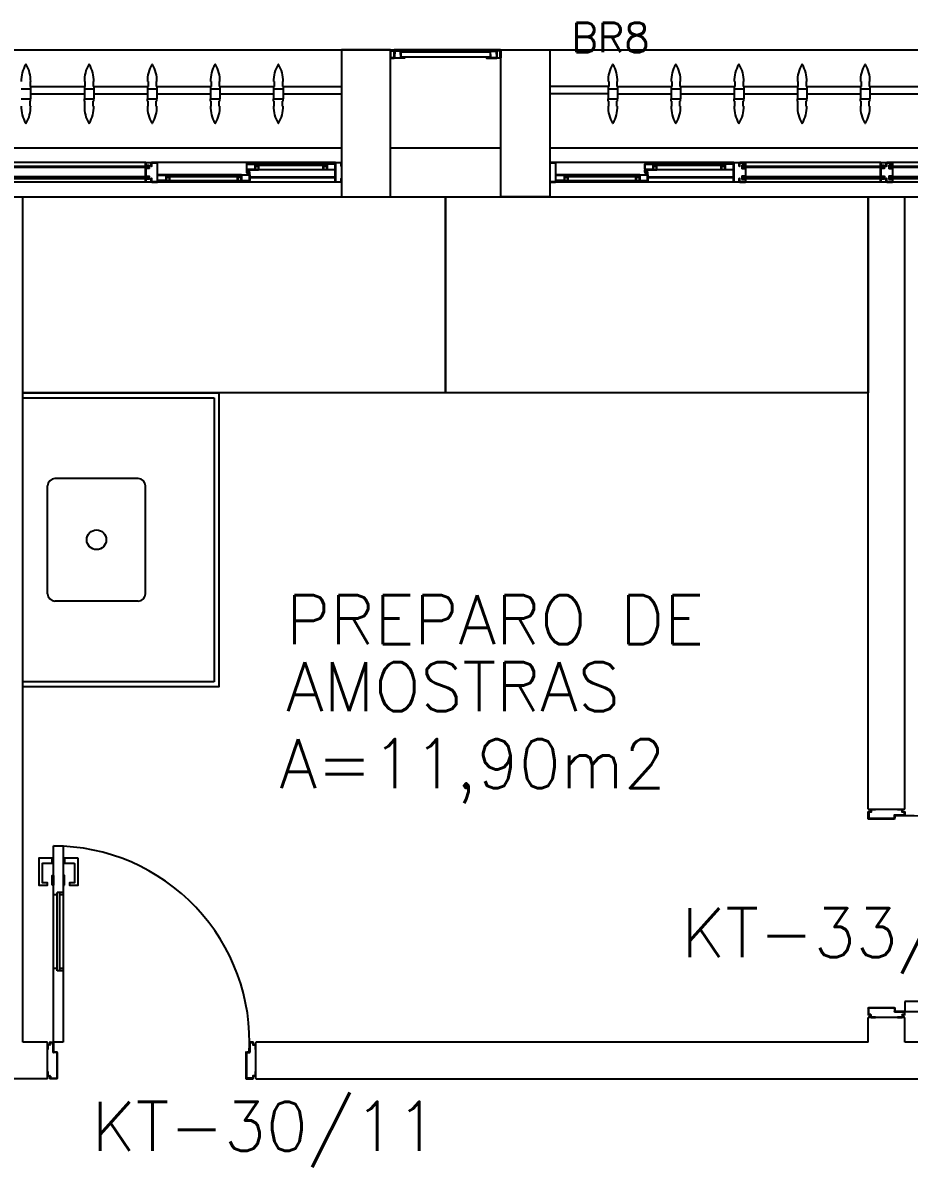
# Model space of a CAD drawing. Header units: millimetres. Extents: x 2128 to 2646, y 1972 to 2207.
# Drawn here: x 2406.511 to 2410.128, y 2139.005 to 2143.675 of the extents above; entities that cross this region are included whole.
import ezdxf

# ---------------------------------------------------------------- set-up
doc = ezdxf.new("R2010")
doc.units = ezdxf.units.MM
for name, color, linetype in [('AR-ALV', 2, 'Continuous'), ('AR-BANCADAS', 1, 'Continuous'), ('AR-BRISES', 1, 'Continuous'), ('AR-ESQ', 1, 'Continuous'), ('AR-ESTC', 3, 'Continuous'), ('AR-PEITORIL', 1, 'Continuous'), ('AR-PORTA', 1, 'Continuous'), ('BC- VISTA', 1, 'Continuous'), ('BC-CUBA', 1, 'Continuous'), ('BR-PAINEL', 1, 'Continuous'), ('BR-SUPORTE', 1, 'Continuous'), ('BR-TEXTO', 2, 'Continuous'), ('COZ1', 1, 'Continuous'), ('DT-ESQ-BAGUETE-C', 1, 'Continuous'), ('DT-ESQ-BAGUETE-V', 1, 'Continuous'), ('DT-ESQ-CHAPA DOBRADA-V', 1, 'Continuous'), ('DT-ESQ-MARCO-V', 1, 'Continuous'), ('DT-ESQ-PERFIL CADEIRA-C', 2, 'Continuous'), ('DT-ESQ-PERFIL CADEIRA-V', 2, 'Continuous'), ('DT-ESQ-PERFIL U SIMPLES-C', 2, 'Continuous'), ('DT-ESQ-PERFIL U-C', 2, 'Continuous'), ('DT-ESQ-PERFIL U-V', 1, 'Continuous'), ('DT-ESQ-VENEZIANA-C', 1, 'Continuous'), ('DT-ESQ-VENEZIANA-V', 1, 'Continuous'), ('DT-ESQ-VIDRO-C', 2, 'Continuous'), ('DT-ESQ-VIDRO-V', 71, 'Continuous'), ('DT-TXTMOD', 1, 'Continuous'), ('ENDEREÇO', 2, 'Continuous'), ('ibio', 2, 'Continuous'), ('maçaneta', 1, 'Continuous'), ('mov', 1, 'Continuous'), ('PM-PERFIL U-C', 2, 'Continuous'), ('PM-VIDRO', 2, 'Continuous'), ('pm1', 2, 'Continuous'), ('pm2', 2, 'Continuous'), ('TEXTO', 2, 'Continuous'), ('Área', 2, 'Continuous')]:
    doc.layers.add(name, color=color, linetype=linetype)
doc.styles.add('S10', font='simplex.shx', dxfattribs={"height": 0.1})
doc.styles.add('S12', font='simplex.shx', dxfattribs={"width": 1.1, "height": 0.12})
doc.styles.add('UNB-100', font='simplex.shx', dxfattribs={"height": 0.2})
doc.styles.add('UNB1-100', font='simplex.shx', dxfattribs={"height": 0.2})

# ---------------------------------------------------------------- blocks, each defined once
blk = doc.blocks.new('EF26-P')
at = {"layer": 'DT-ESQ-BAGUETE-C', "ltscale": 0.1}
for points in [[(0.4225, -0.08), (0.409, -0.08), (0.409, -0.0785), (0.422, -0.0785, 0.414214), (0.4225, -0.078), (0.4225, -0.067, 0.414214), (0.422, -0.0665), (0.409, -0.0665), (0.409, -0.065), (0.4225, -0.065, -0.414214), (0.424, -0.0665), (0.424, -0.0785, -0.414214)], [(0.7015, -0.08), (0.715, -0.08), (0.715, -0.0785), (0.702, -0.0785, -0.414214), (0.7015, -0.078), (0.7015, -0.067, -0.414214), (0.702, -0.0665), (0.715, -0.0665), (0.715, -0.065), (0.7015, -0.065, 0.414214), (0.7, -0.0665), (0.7, -0.0785, 0.414214)], [(0.0735, -0.125), (0.06, -0.125), (0.06, -0.1235), (0.073, -0.1235, 0.414214), (0.0735, -0.123), (0.0735, -0.112, 0.414214), (0.073, -0.1115), (0.06, -0.1115), (0.06, -0.11), (0.0735, -0.11, -0.414214), (0.075, -0.1115), (0.075, -0.1235, -0.414214)], [(0.339, -0.125), (0.3525, -0.125), (0.3525, -0.1235), (0.3395, -0.1235, -0.414214), (0.339, -0.123), (0.339, -0.112, -0.414214), (0.3395, -0.1115), (0.3525, -0.1115), (0.3525, -0.11), (0.339, -0.11, 0.414214), (0.3375, -0.1115), (0.3375, -0.1235, 0.414214)]]:
    blk.add_lwpolyline(points, format="xyb", close=True, dxfattribs=at)
at = {"layer": 'DT-ESQ-BAGUETE-V', "ltscale": 0.1}
for p, q in [((0.4225, -0.065), (0.7015, -0.065)), ((0.0735, -0.11), (0.339, -0.11))]:
    blk.add_line(p, q, dxfattribs=at)
at = {"layer": 'DT-ESQ-CHAPA DOBRADA-V', "ltscale": 0.1}
for p, q in [((0.025, -0.077), (0.374, -0.077)), ((0.025, -0.08), (0.374, -0.08))]:
    blk.add_line(p, q, dxfattribs=at)
at = {"layer": 'DT-ESQ-MARCO-V', "ltscale": 0.1}
for p, q in [((0.7985, -0.06), (1.3515, -0.06)), ((0.7985, -0.14), (1.3515, -0.14))]:
    blk.add_line(p, q, dxfattribs=at)
at = {"layer": 'DT-ESQ-PERFIL CADEIRA-C', "ltscale": 0.1}
for p, q in [((0.376, -0.0885), (0.4225, -0.0885)), ((0.75, -0.0885), (0.7015, -0.0885)), ((0.025, -0.1335), (0.0735, -0.1335)), ((0.3855, -0.1335), (0.339, -0.1335))]:
    blk.add_line(p, q, dxfattribs=at)
for points in [[(0.4225, -0.087, -1), (0.4225, -0.09), (0.376, -0.09, -0.414214), (0.374, -0.088), (0.374, -0.067, -0.414214), (0.376, -0.065), (0.4075, -0.065, -0.414214), (0.409, -0.0665), (0.409, -0.087)], [(0.409, -0.0885, -0.198913), (0.4079, -0.0881, -0.198913), (0.4075, -0.087), (0.4075, -0.067, 0.414214), (0.407, -0.0665), (0.376, -0.0665, 0.414214), (0.3755, -0.067), (0.3755, -0.088, 0.414214), (0.376, -0.0885)], [(0.7015, -0.09), (0.75, -0.09), (0.75, -0.0885), (0.715, -0.0885, 0.198912), (0.7161, -0.0881, 0.198913), (0.7165, -0.087), (0.7165, -0.067, -0.414214), (0.717, -0.0665), (0.75, -0.0665), (0.75, -0.065), (0.7165, -0.065, 0.414214), (0.715, -0.0665), (0.715, -0.0785), (0.715, -0.08), (0.715, -0.087), (0.7015, -0.087, 1)], [(0.0735, -0.135), (0.025, -0.135), (0.025, -0.1335), (0.06, -0.1335, -0.198912), (0.0589, -0.1331, -0.198913), (0.0585, -0.132), (0.0585, -0.112, 0.414214), (0.058, -0.1115), (0.025, -0.1115), (0.025, -0.11), (0.0585, -0.11, -0.414214), (0.06, -0.1115), (0.06, -0.1235), (0.06, -0.125), (0.06, -0.132), (0.0735, -0.132, -1)], [(0.339, -0.132, 1), (0.339, -0.135), (0.3855, -0.135, 0.414214), (0.3875, -0.133), (0.3875, -0.112, 0.414214), (0.3855, -0.11), (0.354, -0.11, 0.414214), (0.3525, -0.1115), (0.3525, -0.132)], [(0.3525, -0.1335, 0.198913), (0.3536, -0.1331, 0.198913), (0.354, -0.132), (0.354, -0.112, -0.414214), (0.3545, -0.1115), (0.3855, -0.1115, -0.414214), (0.386, -0.112), (0.386, -0.133, -0.414214), (0.3855, -0.1335)]]:
    blk.add_lwpolyline(points, format="xyb", close=True, dxfattribs=at)
at = {"layer": 'DT-ESQ-PERFIL CADEIRA-V', "ltscale": 0.1}
for p, q in [((0.4075, -0.09), (0.7015, -0.09)), ((0.0735, -0.135), (0.339, -0.135))]:
    blk.add_line(p, q, dxfattribs=at)
at = {"layer": 'DT-ESQ-PERFIL U SIMPLES-C', "ltscale": 0.1}
for points in [[(0.376, -0.102), (0.384, -0.102), (0.384, -0.1005), (0.376, -0.1005, -0.414214), (0.3755, -0.1), (0.3755, -0.092, -0.414214), (0.376, -0.0915), (0.384, -0.0915), (0.384, -0.09), (0.376, -0.09, 0.414214), (0.374, -0.092), (0.374, -0.1, 0.414214)], [(0.3855, -0.098), (0.3775, -0.098), (0.3775, -0.0995), (0.3855, -0.0995, -0.414214), (0.386, -0.1), (0.386, -0.108, -0.414214), (0.3855, -0.1085), (0.3775, -0.1085), (0.3775, -0.11), (0.3855, -0.11, 0.414214), (0.3875, -0.108), (0.3875, -0.1, 0.414214)]]:
    blk.add_lwpolyline(points, format="xyb", close=True, dxfattribs=at)
at = {"layer": 'DT-ESQ-PERFIL U-C', "ltscale": 0.1}
for points in [[(0, -0.0615, -0.414214), (0.0015, -0.06), (0.0235, -0.06, -0.414214), (0.025, -0.0615), (0.025, -0.1385, -0.414214), (0.0235, -0.14), (0.0015, -0.14, -0.414214), (0, -0.1385), (0, -0.125), (0.0015, -0.125), (0.0015, -0.138, 0.414214), (0.002, -0.1385), (0.023, -0.1385, 0.414214), (0.0235, -0.138), (0.0235, -0.062, 0.414214), (0.023, -0.0615), (0.002, -0.0615, 0.414214), (0.0015, -0.062), (0.0015, -0.075), (0, -0.075)], [(0.775, -0.0615, 0.414214), (0.7735, -0.06), (0.7515, -0.06, 0.414214), (0.75, -0.0615), (0.75, -0.1385, 0.414214), (0.7515, -0.14), (0.7735, -0.14, 0.414214), (0.775, -0.1385), (0.775, -0.125), (0.7735, -0.125), (0.7735, -0.138, -0.414214), (0.773, -0.1385), (0.752, -0.1385, -0.414214), (0.7515, -0.138), (0.7515, -0.062, -0.414214), (0.752, -0.0615), (0.773, -0.0615, -0.414214), (0.7735, -0.062), (0.7735, -0.075), (0.775, -0.075)], [(0.8, -0.1285), (0.8, -0.1385, -0.414214), (0.7985, -0.14), (0.7765, -0.14, -0.414214), (0.775, -0.1385), (0.775, -0.125), (0.7765, -0.125), (0.7765, -0.138, 0.414214), (0.777, -0.1385), (0.798, -0.1385, 0.414214), (0.7985, -0.138), (0.7985, -0.1285), (0.7855, -0.1285, -0.414214), (0.784, -0.127), (0.784, -0.117, -0.414214), (0.7855, -0.1155), (0.7985, -0.1155), (0.7985, -0.0845), (0.7855, -0.0845, -0.414214), (0.784, -0.083), (0.784, -0.073, -0.414214), (0.7855, -0.0715), (0.7985, -0.0715), (0.7985, -0.062, 0.414214), (0.798, -0.0615), (0.777, -0.0615, 0.414214), (0.7765, -0.062), (0.7765, -0.075), (0.775, -0.075), (0.775, -0.0615, -0.414214), (0.7765, -0.06), (0.7985, -0.06, -0.414214), (0.8, -0.0615), (0.8, -0.0715, -0.414214), (0.7985, -0.073), (0.7855, -0.073), (0.7855, -0.083), (0.7985, -0.083), (0.7985, -0.083, -0.414214), (0.8, -0.0845), (0.8, -0.1155, -0.414214), (0.7985, -0.117), (0.7985, -0.117), (0.7855, -0.117), (0.7855, -0.127), (0.7985, -0.127, -0.414214)]]:
    blk.add_lwpolyline(points, format="xyb", close=True, dxfattribs=at)
at = {"layer": 'DT-ESQ-PERFIL U-V', "ltscale": 0.1}
for p, q in [((0.0235, -0.06), (0.7515, -0.06)), ((0.0235, -0.14), (0.7515, -0.14))]:
    blk.add_line(p, q, dxfattribs=at)
at = {"layer": 'DT-ESQ-VIDRO-C', "ltscale": 0.1}
for points in [[(0.7125, -0.085), (0.7125, -0.082), (0.4115, -0.082), (0.4115, -0.085)], [(1.3625, -0.081), (1.3625, -0.075), (0.7875, -0.075), (0.7875, -0.081)], [(0.063, -0.13), (0.063, -0.127), (0.3495, -0.127), (0.3495, -0.13)]]:
    blk.add_lwpolyline(points, close=True, dxfattribs=at)
at = {"layer": 'DT-ESQ-VIDRO-V', "ltscale": 0.1}
blk.add_lwpolyline([(1.3625, -0.119), (1.3625, -0.125), (0.7875, -0.125), (0.7875, -0.119)], close=True, dxfattribs=at)
at = {"layer": 'DT-TXTMOD', "ltscale": 0.1, "style": 'S10', "flags": 3}
for tag, p in [('M01', (0.025, -0.28)), ('M02', (0.3253, -0.28)), ('M03', (0.627, -0.28)), ('M04', (0.9288, -0.28)), ('M05', (1.2306, -0.28)), ('M06', (1.5323, -0.28)), ('M07', (1.8341, -0.28)), ('M08', (2.1359, -0.28)), ('M09', (2.4376, -0.28)), ('M10', (2.7394, -0.28)), ('M11', (3.0412, -0.28)), ('M12', (3.3429, -0.28)), ('M13', (3.6447, -0.28)), ('M14', (3.9464, -0.28)), ('M15', (4.2482, -0.28)), ('M16', (4.55, -0.28)), ('M17', (4.8517, -0.28))]:
    blk.add_attdef(tag, p, '', height=0.1, dxfattribs=at)
blk = doc.blocks.new('EF35-P')
at = {"layer": 'DT-ESQ-BAGUETE-C', "ltscale": 0.1}
for points in [[(4.7975, -0.08), (4.784, -0.08), (4.784, -0.0785), (4.797, -0.0785, 0.414214), (4.7975, -0.078), (4.7975, -0.067, 0.414214), (4.797, -0.0665), (4.784, -0.0665), (4.784, -0.065), (4.7975, -0.065, -0.414214), (4.799, -0.0665), (4.799, -0.0785, -0.414214)], [(5.0765, -0.08), (5.09, -0.08), (5.09, -0.0785), (5.077, -0.0785, -0.414214), (5.0765, -0.078), (5.0765, -0.067, -0.414214), (5.077, -0.0665), (5.09, -0.0665), (5.09, -0.065), (5.0765, -0.065, 0.414214), (5.075, -0.0665), (5.075, -0.0785, 0.414214)], [(4.4485, -0.125), (4.435, -0.125), (4.435, -0.1235), (4.448, -0.1235, 0.414214), (4.4485, -0.123), (4.4485, -0.112, 0.414214), (4.448, -0.1115), (4.435, -0.1115), (4.435, -0.11), (4.4485, -0.11, -0.414214), (4.45, -0.1115), (4.45, -0.1235, -0.414214)], [(4.714, -0.125), (4.7275, -0.125), (4.7275, -0.1235), (4.7145, -0.1235, -0.414214), (4.714, -0.123), (4.714, -0.112, -0.414214), (4.7145, -0.1115), (4.7275, -0.1115), (4.7275, -0.11), (4.714, -0.11, 0.414214), (4.7125, -0.1115), (4.7125, -0.1235, 0.414214)]]:
    blk.add_lwpolyline(points, format="xyb", close=True, dxfattribs=at)
at = {"layer": 'DT-ESQ-BAGUETE-V', "ltscale": 0.1}
for p, q in [((4.7975, -0.065), (5.0765, -0.065)), ((4.4485, -0.11), (4.714, -0.11))]:
    blk.add_line(p, q, dxfattribs=at)
at = {"layer": 'DT-ESQ-CHAPA DOBRADA-V', "ltscale": 0.1}
for p, q in [((4.4, -0.077), (4.749, -0.077)), ((4.4, -0.08), (4.749, -0.08))]:
    blk.add_line(p, q, dxfattribs=at)
at = {"layer": 'DT-ESQ-MARCO-V', "ltscale": 0.1}
for p, q in [((3.1985, -0.06), (3.7515, -0.06)), ((3.7985, -0.06), (4.3515, -0.06)), ((3.1985, -0.14), (3.7515, -0.14)), ((3.7985, -0.14), (4.3515, -0.14))]:
    blk.add_line(p, q, dxfattribs=at)
at = {"layer": 'DT-ESQ-PERFIL CADEIRA-C', "ltscale": 0.1}
for p, q in [((4.751, -0.0885), (4.7975, -0.0885)), ((5.125, -0.0885), (5.0765, -0.0885)), ((4.4, -0.1335), (4.4485, -0.1335)), ((4.7605, -0.1335), (4.714, -0.1335))]:
    blk.add_line(p, q, dxfattribs=at)
for points in [[(4.7975, -0.087, -1), (4.7975, -0.09), (4.751, -0.09, -0.414214), (4.749, -0.088), (4.749, -0.067, -0.414214), (4.751, -0.065), (4.7825, -0.065, -0.414214), (4.784, -0.0665), (4.784, -0.087)], [(4.784, -0.0885, -0.198913), (4.7829, -0.0881, -0.198913), (4.7825, -0.087), (4.7825, -0.067, 0.414214), (4.782, -0.0665), (4.751, -0.0665, 0.414214), (4.7505, -0.067), (4.7505, -0.088, 0.414214), (4.751, -0.0885)], [(5.0765, -0.09), (5.125, -0.09), (5.125, -0.0885), (5.09, -0.0885, 0.198912), (5.0911, -0.0881, 0.198913), (5.0915, -0.087), (5.0915, -0.067, -0.414214), (5.092, -0.0665), (5.125, -0.0665), (5.125, -0.065), (5.0915, -0.065, 0.414214), (5.09, -0.0665), (5.09, -0.0785), (5.09, -0.08), (5.09, -0.087), (5.0765, -0.087, 1)], [(4.4485, -0.135), (4.4, -0.135), (4.4, -0.1335), (4.435, -0.1335, -0.198912), (4.4339, -0.1331, -0.198913), (4.4335, -0.132), (4.4335, -0.112, 0.414214), (4.433, -0.1115), (4.4, -0.1115), (4.4, -0.11), (4.4335, -0.11, -0.414214), (4.435, -0.1115), (4.435, -0.1235), (4.435, -0.125), (4.435, -0.132), (4.4485, -0.132, -1)], [(4.714, -0.132, 1), (4.714, -0.135), (4.7605, -0.135, 0.414214), (4.7625, -0.133), (4.7625, -0.112, 0.414214), (4.7605, -0.11), (4.729, -0.11, 0.414214), (4.7275, -0.1115), (4.7275, -0.132)], [(4.7275, -0.1335, 0.198913), (4.7286, -0.1331, 0.198913), (4.729, -0.132), (4.729, -0.112, -0.414214), (4.7295, -0.1115), (4.7605, -0.1115, -0.414214), (4.761, -0.112), (4.761, -0.133, -0.414214), (4.7605, -0.1335)]]:
    blk.add_lwpolyline(points, format="xyb", close=True, dxfattribs=at)
at = {"layer": 'DT-ESQ-PERFIL CADEIRA-V', "ltscale": 0.1}
for p, q in [((4.7825, -0.09), (5.0765, -0.09)), ((4.4485, -0.135), (4.714, -0.135))]:
    blk.add_line(p, q, dxfattribs=at)
at = {"layer": 'DT-ESQ-PERFIL U SIMPLES-C', "ltscale": 0.1}
for points in [[(4.751, -0.102), (4.759, -0.102), (4.759, -0.1005), (4.751, -0.1005, -0.414214), (4.7505, -0.1), (4.7505, -0.092, -0.414214), (4.751, -0.0915), (4.759, -0.0915), (4.759, -0.09), (4.751, -0.09, 0.414214), (4.749, -0.092), (4.749, -0.1, 0.414214)], [(4.7605, -0.098), (4.7525, -0.098), (4.7525, -0.0995), (4.7605, -0.0995, -0.414214), (4.761, -0.1), (4.761, -0.108, -0.414214), (4.7605, -0.1085), (4.7525, -0.1085), (4.7525, -0.11), (4.7605, -0.11, 0.414214), (4.7625, -0.108), (4.7625, -0.1, 0.414214)]]:
    blk.add_lwpolyline(points, format="xyb", close=True, dxfattribs=at)
at = {"layer": 'DT-ESQ-PERFIL U-C', "ltscale": 0.1}
for points in [[(3.75, -0.1285), (3.75, -0.1385, 0.414214), (3.7515, -0.14), (3.7735, -0.14, 0.414214), (3.775, -0.1385), (3.775, -0.125), (3.7735, -0.125), (3.7735, -0.138, -0.414214), (3.773, -0.1385), (3.752, -0.1385, -0.414214), (3.7515, -0.138), (3.7515, -0.1285), (3.7645, -0.1285, 0.414214), (3.766, -0.127), (3.766, -0.117, 0.414214), (3.7645, -0.1155), (3.7515, -0.1155), (3.7515, -0.0845), (3.7645, -0.0845, 0.414214), (3.766, -0.083), (3.766, -0.073, 0.414214), (3.7645, -0.0715), (3.7515, -0.0715), (3.7515, -0.062, -0.414214), (3.752, -0.0615), (3.773, -0.0615, -0.414214), (3.7735, -0.062), (3.7735, -0.075), (3.775, -0.075), (3.775, -0.0615, 0.414214), (3.7735, -0.06), (3.7515, -0.06, 0.414214), (3.75, -0.0615), (3.75, -0.0715, 0.414214), (3.7515, -0.073), (3.7645, -0.073), (3.7645, -0.083), (3.7515, -0.083), (3.7515, -0.083, 0.414214), (3.75, -0.0845), (3.75, -0.1155, 0.414214), (3.7515, -0.117), (3.7515, -0.117), (3.7645, -0.117), (3.7645, -0.127), (3.7515, -0.127, 0.414214)], [(3.8, -0.1285), (3.8, -0.1385, -0.414214), (3.7985, -0.14), (3.7765, -0.14, -0.414214), (3.775, -0.1385), (3.775, -0.125), (3.7765, -0.125), (3.7765, -0.138, 0.414214), (3.777, -0.1385), (3.798, -0.1385, 0.414214), (3.7985, -0.138), (3.7985, -0.1285), (3.7855, -0.1285, -0.414214), (3.784, -0.127), (3.784, -0.117, -0.414214), (3.7855, -0.1155), (3.7985, -0.1155), (3.7985, -0.0845), (3.7855, -0.0845, -0.414214), (3.784, -0.083), (3.784, -0.073, -0.414214), (3.7855, -0.0715), (3.7985, -0.0715), (3.7985, -0.062, 0.414214), (3.798, -0.0615), (3.777, -0.0615, 0.414214), (3.7765, -0.062), (3.7765, -0.075), (3.775, -0.075), (3.775, -0.0615, -0.414214), (3.7765, -0.06), (3.7985, -0.06, -0.414214), (3.8, -0.0615), (3.8, -0.0715, -0.414214), (3.7985, -0.073), (3.7855, -0.073), (3.7855, -0.083), (3.7985, -0.083), (3.7985, -0.083, -0.414214), (3.8, -0.0845), (3.8, -0.1155, -0.414214), (3.7985, -0.117), (3.7985, -0.117), (3.7855, -0.117), (3.7855, -0.127), (3.7985, -0.127, -0.414214)], [(4.35, -0.1285), (4.35, -0.1385, 0.414214), (4.3515, -0.14), (4.3735, -0.14, 0.414214), (4.375, -0.1385), (4.375, -0.125), (4.3735, -0.125), (4.3735, -0.138, -0.414214), (4.373, -0.1385), (4.352, -0.1385, -0.414214), (4.3515, -0.138), (4.3515, -0.1285), (4.3645, -0.1285, 0.414214), (4.366, -0.127), (4.366, -0.117, 0.414214), (4.3645, -0.1155), (4.3515, -0.1155), (4.3515, -0.0845), (4.3645, -0.0845, 0.414214), (4.366, -0.083), (4.366, -0.073, 0.414214), (4.3645, -0.0715), (4.3515, -0.0715), (4.3515, -0.062, -0.414214), (4.352, -0.0615), (4.373, -0.0615, -0.414214), (4.3735, -0.062), (4.3735, -0.075), (4.375, -0.075), (4.375, -0.0615, 0.414214), (4.3735, -0.06), (4.3515, -0.06, 0.414214), (4.35, -0.0615), (4.35, -0.0715, 0.414214), (4.3515, -0.073), (4.3645, -0.073), (4.3645, -0.083), (4.3515, -0.083), (4.3515, -0.083, 0.414214), (4.35, -0.0845), (4.35, -0.1155, 0.414214), (4.3515, -0.117), (4.3515, -0.117), (4.3645, -0.117), (4.3645, -0.127), (4.3515, -0.127, 0.414214)], [(4.375, -0.0615, -0.414214), (4.3765, -0.06), (4.3985, -0.06, -0.414214), (4.4, -0.0615), (4.4, -0.1385, -0.414214), (4.3985, -0.14), (4.3765, -0.14, -0.414214), (4.375, -0.1385), (4.375, -0.125), (4.3765, -0.125), (4.3765, -0.138, 0.414214), (4.377, -0.1385), (4.398, -0.1385, 0.414214), (4.3985, -0.138), (4.3985, -0.062, 0.414214), (4.398, -0.0615), (4.377, -0.0615, 0.414214), (4.3765, -0.062), (4.3765, -0.075), (4.375, -0.075)], [(5.15, -0.0615, 0.414214), (5.1485, -0.06), (5.1265, -0.06, 0.414214), (5.125, -0.0615), (5.125, -0.1385, 0.414214), (5.1265, -0.14), (5.1485, -0.14, 0.414214), (5.15, -0.1385), (5.15, -0.125), (5.1485, -0.125), (5.1485, -0.138, -0.414214), (5.148, -0.1385), (5.127, -0.1385, -0.414214), (5.1265, -0.138), (5.1265, -0.062, -0.414214), (5.127, -0.0615), (5.148, -0.0615, -0.414214), (5.1485, -0.062), (5.1485, -0.075), (5.15, -0.075)]]:
    blk.add_lwpolyline(points, format="xyb", close=True, dxfattribs=at)
at = {"layer": 'DT-ESQ-PERFIL U-V', "ltscale": 0.1}
for p, q in [((4.3985, -0.06), (5.1265, -0.06)), ((4.3985, -0.14), (5.1265, -0.14))]:
    blk.add_line(p, q, dxfattribs=at)
at = {"layer": 'DT-ESQ-VIDRO-C', "ltscale": 0.1}
for points in [[(3.7625, -0.081), (3.7625, -0.075), (3.1875, -0.075), (3.1875, -0.081)], [(4.3625, -0.081), (4.3625, -0.075), (3.7875, -0.075), (3.7875, -0.081)], [(5.0875, -0.085), (5.0875, -0.082), (4.7865, -0.082), (4.7865, -0.085)], [(4.438, -0.13), (4.438, -0.127), (4.7245, -0.127), (4.7245, -0.13)]]:
    blk.add_lwpolyline(points, close=True, dxfattribs=at)
at = {"layer": 'DT-ESQ-VIDRO-V', "ltscale": 0.1}
for points in [[(3.7625, -0.119), (3.7625, -0.125), (3.1875, -0.125), (3.1875, -0.119)], [(4.3625, -0.119), (4.3625, -0.125), (3.7875, -0.125), (3.7875, -0.119)]]:
    blk.add_lwpolyline(points, close=True, dxfattribs=at)
at = {"layer": 'DT-TXTMOD', "ltscale": 0.1, "style": 'S10', "flags": 3}
for tag, p in [('M01', (0.025, -0.28)), ('M02', (0.3253, -0.28)), ('M03', (0.627, -0.28)), ('M04', (0.9288, -0.28)), ('M05', (1.2306, -0.28)), ('M06', (1.5323, -0.28)), ('M07', (1.8341, -0.28)), ('M08', (2.1359, -0.28)), ('M09', (2.4376, -0.28)), ('M10', (2.7394, -0.28)), ('M11', (3.0412, -0.28)), ('M12', (3.3429, -0.28)), ('M13', (3.6447, -0.28)), ('M14', (3.9464, -0.28)), ('M15', (4.2482, -0.28)), ('M16', (4.55, -0.28)), ('M17', (4.8517, -0.28))]:
    blk.add_attdef(tag, p, '', height=0.1, dxfattribs=at)
blk = doc.blocks.new('BR-MODULO8')
at = {"layer": 'BR-PAINEL'}
for p, q in [((-4.9117, 0.27), (-4.9092, 0.27)), ((-4.9117, 0.25), (-4.9117, 0.24)), ((-4.9117, 0.25), (-4.9092, 0.25)), ((-4.9117, 0.24), (-4.8733, 0.24)), ((-4.9117, 0.24), (-4.9117, 0.2)), ((-4.9092, 0.27), (-4.9092, 0.25)), ((-4.8758, 0.27), (-4.8758, 0.25)), ((-4.8733, 0.27), (-4.8758, 0.27)), ((-4.8733, 0.25), (-4.8758, 0.25)), ((-4.8733, 0.25), (-4.8733, 0.24)), ((-4.8733, 0.24), (-4.8733, 0.2)), ((-4.6542, 0.27), (-4.6517, 0.27)), ((-4.6542, 0.25), (-4.6542, 0.24)), ((-4.6542, 0.25), (-4.6517, 0.25)), ((-4.6542, 0.24), (-4.6158, 0.24)), ((-4.6542, 0.24), (-4.6542, 0.2)), ((-4.6517, 0.27), (-4.6517, 0.25)), ((-4.6183, 0.27), (-4.6183, 0.25)), ((-4.6158, 0.27), (-4.6183, 0.27)), ((-4.6158, 0.25), (-4.6183, 0.25)), ((-4.6158, 0.25), (-4.6158, 0.24)), ((-4.6158, 0.24), (-4.6158, 0.2)), ((-4.3967, 0.27), (-4.3942, 0.27)), ((-4.3967, 0.25), (-4.3967, 0.24)), ((-4.3967, 0.25), (-4.3942, 0.25)), ((-4.3967, 0.24), (-4.3583, 0.24)), ((-4.3967, 0.24), (-4.3967, 0.2)), ((-4.3942, 0.27), (-4.3942, 0.25)), ((-4.3608, 0.27), (-4.3608, 0.25)), ((-4.3583, 0.27), (-4.3608, 0.27)), ((-4.3583, 0.25), (-4.3608, 0.25)), ((-4.3583, 0.25), (-4.3583, 0.24)), ((-4.3583, 0.24), (-4.3583, 0.2)), ((-4.1392, 0.27), (-4.1367, 0.27)), ((-4.1392, 0.25), (-4.1392, 0.24)), ((-4.1392, 0.25), (-4.1367, 0.25)), ((-4.1392, 0.24), (-4.1008, 0.24)), ((-4.1392, 0.24), (-4.1392, 0.2)), ((-4.1367, 0.27), (-4.1367, 0.25)), ((-4.1033, 0.27), (-4.1033, 0.25)), ((-4.1008, 0.27), (-4.1033, 0.27)), ((-4.1008, 0.25), (-4.1033, 0.25)), ((-4.1008, 0.25), (-4.1008, 0.24)), ((-4.1008, 0.24), (-4.1008, 0.2)), ((-3.8817, 0.27), (-3.8792, 0.27)), ((-3.8817, 0.25), (-3.8817, 0.24)), ((-3.8817, 0.25), (-3.8792, 0.25)), ((-3.8817, 0.24), (-3.8433, 0.24)), ((-3.8817, 0.24), (-3.8817, 0.2)), ((-3.8792, 0.27), (-3.8792, 0.25)), ((-3.8458, 0.27), (-3.8458, 0.25)), ((-3.8433, 0.27), (-3.8458, 0.27)), ((-3.8433, 0.25), (-3.8458, 0.25)), ((-3.8433, 0.25), (-3.8433, 0.24)), ((-3.8433, 0.24), (-3.8433, 0.2)), ((-1.3067, 0.24), (-1.2683, 0.24)), ((-1.2708, 0.27), (-1.2708, 0.25)), ((-1.2683, 0.27), (-1.2708, 0.27)), ((-1.2683, 0.25), (-1.2708, 0.25)), ((-1.2683, 0.25), (-1.2683, 0.24)), ((-1.2683, 0.24), (-1.2683, 0.2)), ((-1.0492, 0.27), (-1.0467, 0.27)), ((-1.0492, 0.25), (-1.0492, 0.24)), ((-1.0492, 0.25), (-1.0467, 0.25)), ((-1.0492, 0.24), (-1.0108, 0.24)), ((-1.0492, 0.24), (-1.0492, 0.2)), ((-1.0467, 0.27), (-1.0467, 0.25)), ((-1.0133, 0.27), (-1.0133, 0.25)), ((-1.0108, 0.27), (-1.0133, 0.27)), ((-1.0108, 0.25), (-1.0133, 0.25)), ((-1.0108, 0.25), (-1.0108, 0.24)), ((-1.0108, 0.24), (-1.0108, 0.2)), ((-0.7917, 0.27), (-0.7892, 0.27)), ((-0.7917, 0.25), (-0.7917, 0.24)), ((-0.7917, 0.25), (-0.7892, 0.25)), ((-0.7917, 0.24), (-0.7533, 0.24)), ((-0.7917, 0.24), (-0.7917, 0.2)), ((-0.7892, 0.27), (-0.7892, 0.25)), ((-0.7558, 0.27), (-0.7558, 0.25)), ((-0.7533, 0.27), (-0.7558, 0.27)), ((-0.7533, 0.25), (-0.7558, 0.25)), ((-0.7533, 0.25), (-0.7533, 0.24)), ((-0.7533, 0.24), (-0.7533, 0.2)), ((-0.5342, 0.27), (-0.5317, 0.27)), ((-0.5342, 0.25), (-0.5317, 0.25)), ((-0.5342, 0.25), (-0.5342, 0.24)), ((-0.5342, 0.24), (-0.5342, 0.2)), ((-0.5342, 0.24), (-0.4958, 0.24)), ((-0.5317, 0.27), (-0.5317, 0.25)), ((-0.4958, 0.27), (-0.4983, 0.27)), ((-0.4983, 0.27), (-0.4983, 0.25)), ((-0.4958, 0.25), (-0.4983, 0.25)), ((-0.4958, 0.25), (-0.4958, 0.24)), ((-0.4958, 0.24), (-0.4958, 0.2)), ((-0.2767, 0.27), (-0.2742, 0.27)), ((-0.2767, 0.25), (-0.2767, 0.24)), ((-0.2767, 0.25), (-0.2742, 0.25)), ((-0.2767, 0.24), (-0.2383, 0.24)), ((-0.2767, 0.24), (-0.2767, 0.2)), ((-0.2742, 0.27), (-0.2742, 0.25)), ((-0.2408, 0.27), (-0.2408, 0.25)), ((-0.2383, 0.27), (-0.2408, 0.27)), ((-0.2383, 0.25), (-0.2408, 0.25)), ((-0.2383, 0.25), (-0.2383, 0.24)), ((-0.2383, 0.24), (-0.2383, 0.2)), ((-4.9117, 0.2), (-4.8733, 0.2)), ((-4.9117, 0.19), (-4.9117, 0.2)), ((-4.9117, 0.19), (-4.9092, 0.19)), ((-4.9092, 0.17), (-4.9092, 0.19)), ((-4.8733, 0.19), (-4.8758, 0.19)), ((-4.8758, 0.17), (-4.8758, 0.19)), ((-4.8733, 0.19), (-4.8733, 0.2)), ((-4.6542, 0.2), (-4.6158, 0.2)), ((-4.6542, 0.19), (-4.6542, 0.2)), ((-4.6542, 0.19), (-4.6517, 0.19)), ((-4.6517, 0.17), (-4.6517, 0.19)), ((-4.6158, 0.19), (-4.6183, 0.19)), ((-4.6183, 0.17), (-4.6183, 0.19)), ((-4.6158, 0.19), (-4.6158, 0.2)), ((-4.3967, 0.2), (-4.3583, 0.2)), ((-4.3967, 0.19), (-4.3967, 0.2)), ((-4.3967, 0.19), (-4.3942, 0.19)), ((-4.3942, 0.17), (-4.3942, 0.19)), ((-4.3583, 0.19), (-4.3608, 0.19)), ((-4.3608, 0.17), (-4.3608, 0.19)), ((-4.3583, 0.19), (-4.3583, 0.2)), ((-4.1392, 0.2), (-4.1008, 0.2)), ((-4.1392, 0.19), (-4.1392, 0.2)), ((-4.1392, 0.19), (-4.1367, 0.19)), ((-4.1367, 0.17), (-4.1367, 0.19)), ((-4.1008, 0.19), (-4.1033, 0.19)), ((-4.1033, 0.17), (-4.1033, 0.19)), ((-4.1008, 0.19), (-4.1008, 0.2)), ((-3.8817, 0.2), (-3.8433, 0.2)), ((-3.8817, 0.19), (-3.8817, 0.2)), ((-3.8817, 0.19), (-3.8792, 0.19)), ((-3.8792, 0.17), (-3.8792, 0.19)), ((-3.8433, 0.19), (-3.8458, 0.19)), ((-3.8458, 0.17), (-3.8458, 0.19)), ((-3.8433, 0.19), (-3.8433, 0.2)), ((-1.3067, 0.2), (-1.2683, 0.2)), ((-1.2683, 0.19), (-1.2708, 0.19)), ((-1.2708, 0.17), (-1.2708, 0.19)), ((-1.2683, 0.19), (-1.2683, 0.2)), ((-1.0492, 0.2), (-1.0108, 0.2)), ((-1.0492, 0.19), (-1.0492, 0.2)), ((-1.0492, 0.19), (-1.0467, 0.19)), ((-1.0467, 0.17), (-1.0467, 0.19)), ((-1.0108, 0.19), (-1.0133, 0.19)), ((-1.0133, 0.17), (-1.0133, 0.19)), ((-1.0108, 0.19), (-1.0108, 0.2)), ((-0.7917, 0.2), (-0.7533, 0.2)), ((-0.7917, 0.19), (-0.7917, 0.2)), ((-0.7917, 0.19), (-0.7892, 0.19)), ((-0.7892, 0.17), (-0.7892, 0.19)), ((-0.7533, 0.19), (-0.7558, 0.19)), ((-0.7558, 0.17), (-0.7558, 0.19)), ((-0.7533, 0.19), (-0.7533, 0.2)), ((-0.5342, 0.19), (-0.5342, 0.2)), ((-0.5342, 0.2), (-0.4958, 0.2)), ((-0.5342, 0.19), (-0.5317, 0.19)), ((-0.5317, 0.17), (-0.5317, 0.19)), ((-0.4983, 0.17), (-0.4983, 0.19)), ((-0.4958, 0.19), (-0.4983, 0.19)), ((-0.4958, 0.19), (-0.4958, 0.2)), ((-0.2767, 0.2), (-0.2383, 0.2)), ((-0.2767, 0.19), (-0.2767, 0.2)), ((-0.2767, 0.19), (-0.2742, 0.19)), ((-0.2742, 0.17), (-0.2742, 0.19)), ((-0.2383, 0.19), (-0.2408, 0.19)), ((-0.2408, 0.17), (-0.2408, 0.19)), ((-0.2383, 0.19), (-0.2383, 0.2)), ((-4.9117, 0.17), (-4.9092, 0.17)), ((-4.8733, 0.17), (-4.8758, 0.17)), ((-4.6542, 0.17), (-4.6517, 0.17)), ((-4.6158, 0.17), (-4.6183, 0.17)), ((-4.3967, 0.17), (-4.3942, 0.17)), ((-4.3583, 0.17), (-4.3608, 0.17)), ((-4.1392, 0.17), (-4.1367, 0.17)), ((-4.1008, 0.17), (-4.1033, 0.17)), ((-3.8817, 0.17), (-3.8792, 0.17)), ((-3.8433, 0.17), (-3.8458, 0.17)), ((-1.2683, 0.17), (-1.2708, 0.17)), ((-1.0492, 0.17), (-1.0467, 0.17)), ((-1.0108, 0.17), (-1.0133, 0.17)), ((-0.7917, 0.17), (-0.7892, 0.17)), ((-0.7533, 0.17), (-0.7558, 0.17)), ((-0.5342, 0.17), (-0.5317, 0.17)), ((-0.4958, 0.17), (-0.4983, 0.17)), ((-0.2767, 0.17), (-0.2742, 0.17)), ((-0.2383, 0.17), (-0.2408, 0.17))]:
    blk.add_line(p, q, dxfattribs=at)
for centre, radius, start, end in [((-4.7867, 0.2739), 0.1251, 148.4721, 181.772), ((-4.8925, 0.3387), 0.001, 37.1012, 142.8988), ((-4.9983, 0.2739), 0.1251, 358.228, 31.5279), ((-4.5292, 0.2739), 0.1251, 148.4721, 181.772), ((-4.635, 0.3387), 0.001, 37.1012, 142.8988), ((-4.7408, 0.2739), 0.1251, 358.228, 31.5279), ((-4.2717, 0.2739), 0.1251, 148.4721, 181.772), ((-4.3775, 0.3387), 0.001, 37.1012, 142.8988), ((-4.4833, 0.2739), 0.1251, 358.228, 31.5279), ((-4.0142, 0.2739), 0.1251, 148.4721, 181.772), ((-4.12, 0.3387), 0.001, 37.1012, 142.8988), ((-4.2258, 0.2739), 0.1251, 358.228, 31.5279), ((-3.7567, 0.2739), 0.1251, 148.4721, 181.772), ((-3.8625, 0.3387), 0.001, 37.1012, 142.8988), ((-3.9683, 0.2739), 0.1251, 358.228, 31.5279), ((-1.1817, 0.2739), 0.1251, 148.4721, 181.772), ((-1.2875, 0.3387), 0.001, 37.1012, 142.8988), ((-1.3933, 0.2739), 0.1251, 358.228, 31.5279), ((-0.9242, 0.2739), 0.1251, 148.4721, 181.772), ((-1.03, 0.3387), 0.001, 37.1012, 142.8988), ((-1.1358, 0.2739), 0.1251, 358.228, 31.5279), ((-0.6667, 0.2739), 0.1251, 148.4721, 181.772), ((-0.7725, 0.3387), 0.001, 37.1012, 142.8988), ((-0.8783, 0.2739), 0.1251, 358.228, 31.5279), ((-0.4092, 0.2739), 0.1251, 148.4721, 181.772), ((-0.515, 0.3387), 0.001, 37.1012, 142.8988), ((-0.6208, 0.2739), 0.1251, 358.228, 31.5279), ((-0.1517, 0.2739), 0.1251, 148.4721, 181.772), ((-0.2575, 0.3387), 0.001, 37.1012, 142.8988), ((-0.3633, 0.2739), 0.1251, 358.228, 31.5279), ((-4.7867, 0.1661), 0.1251, 178.228, 211.5279), ((-4.9983, 0.1661), 0.1251, 328.4721, 1.772), ((-4.5292, 0.1661), 0.1251, 178.228, 211.5279), ((-4.7408, 0.1661), 0.1251, 328.4721, 1.772), ((-4.2717, 0.1661), 0.1251, 178.228, 211.5279), ((-4.4833, 0.1661), 0.1251, 328.4721, 1.772), ((-4.0142, 0.1661), 0.1251, 178.228, 211.5279), ((-4.2258, 0.1661), 0.1251, 328.4721, 1.772), ((-3.7567, 0.1661), 0.1251, 178.228, 211.5279), ((-3.9683, 0.1661), 0.1251, 328.4721, 1.772), ((-1.1817, 0.1661), 0.1251, 178.228, 211.5279), ((-1.3933, 0.1661), 0.1251, 328.4721, 1.772), ((-0.9242, 0.1661), 0.1251, 178.228, 211.5279), ((-1.1358, 0.1661), 0.1251, 328.4721, 1.772), ((-0.6667, 0.1661), 0.1251, 178.228, 211.5279), ((-0.8783, 0.1661), 0.1251, 328.4721, 1.772), ((-0.4092, 0.1661), 0.1251, 178.228, 211.5279), ((-0.6208, 0.1661), 0.1251, 328.4721, 1.772), ((-0.1517, 0.1661), 0.1251, 178.228, 211.5279), ((-0.3633, 0.1661), 0.1251, 328.4721, 1.772), ((-4.8925, 0.1013), 0.001, 217.1012, 322.8988), ((-4.635, 0.1013), 0.001, 217.1012, 322.8988), ((-4.3775, 0.1013), 0.001, 217.1012, 322.8988), ((-4.12, 0.1013), 0.001, 217.1012, 322.8988), ((-3.8625, 0.1013), 0.001, 217.1012, 322.8988), ((-1.2875, 0.1013), 0.001, 217.1012, 322.8988), ((-1.03, 0.1013), 0.001, 217.1012, 322.8988), ((-0.7725, 0.1013), 0.001, 217.1012, 322.8988), ((-0.515, 0.1013), 0.001, 217.1012, 322.8988), ((-0.2575, 0.1013), 0.001, 217.1012, 322.8988)]:
    blk.add_arc(centre, radius, start, end, dxfattribs=at)
at = {"layer": 'BR-SUPORTE'}
for p, q in [((-4.9117, 0.25), (-5.15, 0.25)), ((-4.8733, 0.25), (-4.6517, 0.25)), ((-4.6158, 0.25), (-4.3942, 0.25)), ((-4.3583, 0.25), (-4.1367, 0.25)), ((-4.1008, 0.25), (-3.8792, 0.25)), ((-3.8433, 0.25), (-3.6217, 0.25)), ((-1.2683, 0.25), (-1.0467, 0.25)), ((-1.0108, 0.25), (-0.7892, 0.25)), ((-0.7533, 0.25), (-0.5317, 0.25)), ((-0.4958, 0.25), (-0.2742, 0.25)), ((-0.2383, 0.25), (0, 0.25)), ((-4.9117, 0.22), (-5.15, 0.22)), ((-4.8733, 0.22), (-4.6542, 0.22)), ((-4.6158, 0.22), (-4.3967, 0.22)), ((-4.3583, 0.22), (-4.1392, 0.22)), ((-4.1008, 0.22), (-3.8817, 0.22)), ((-3.8433, 0.22), (-3.6242, 0.22)), ((-1.2683, 0.22), (-1.0492, 0.22)), ((-1.0108, 0.22), (-0.7917, 0.22)), ((-0.7533, 0.22), (-0.5342, 0.22)), ((-0.4958, 0.22), (-0.2767, 0.22)), ((-0.2383, 0.22), (0, 0.22))]:
    blk.add_line(p, q, dxfattribs=at)
blk = doc.blocks.new('PM3V')
at = {"layer": 'maçaneta'}
for points in [[(0.02, 0.9), (-0.035, 0.9), (-0.035, 0.79), (0, 0.79), (0, 0.8), (-0.02, 0.8), (-0.02, 0.8785, -0.414214), (-0.0185, 0.88), (0.02, 0.88)], [(0.125, 0.9), (0.07, 0.9), (0.07, 0.88), (0.1085, 0.88, -0.414214), (0.11, 0.8785), (0.11, 0.8), (0.09, 0.8), (0.09, 0.79), (0.125, 0.79)]]:
    blk.add_lwpolyline(points, format="xyb", close=True, dxfattribs=at)
for points in [[(0.02, 0.79), (0.02, 0.83), (0.025, 0.83), (0.025, 0.79)], [(0.07, 0.79), (0.07, 0.83), (0.065, 0.83), (0.065, 0.79)]]:
    blk.add_lwpolyline(points, close=True, dxfattribs=at)
at = {"layer": 'mov'}
blk.add_arc((0.025, 0.15), 0.8, 356.8472, 90, dxfattribs=at)
at = {"layer": 'PM-PERFIL U-C'}
for p, q in [((0.01, 0.14), (0.01, 0.1485)), ((0.0115, 0.15), (0.0235, 0.15)), ((0.012, 0.148), (0.012, 0.1395)), ((0.023, 0.148), (0.012, 0.148)), ((0.023, 0.1085), (0.023, 0.148)), ((0.025, 0.1485), (0.025, 0.109)), ((0.825, 0.1485), (0.825, 0.109)), ((0.8385, 0.15), (0.8265, 0.15)), ((0.827, 0.148), (0.838, 0.148)), ((0.827, 0.1085), (0.827, 0.148)), ((0.838, 0.148), (0.838, 0.1395)), ((0.84, 0.14), (0.84, 0.1485)), ((0, 0.12), (0, 0.1385)), ((0.002, 0.12), (0, 0.12)), ((0.0015, 0.14), (0.01, 0.14)), ((0.002, 0.138), (0.002, 0.12)), ((0.0105, 0.138), (0.002, 0.138)), ((0.038, 0.107), (0.0245, 0.107)), ((0.0385, 0.109), (0.025, 0.109)), ((0.038, 0.107), (0.038, 0.002)), ((0.04, 0.1075), (0.04, 0.0015)), ((0.81, 0.1075), (0.81, 0.0015)), ((0.8115, 0.109), (0.825, 0.109)), ((0.812, 0.107), (0.8255, 0.107)), ((0.812, 0.107), (0.812, 0.002)), ((0.8395, 0.138), (0.848, 0.138)), ((0.8485, 0.14), (0.84, 0.14)), ((0.848, 0.138), (0.848, 0.12)), ((0.848, 0.12), (0.85, 0.12)), ((0.85, 0.12), (0.85, 0.1385)), ((0, 0.03), (0.002, 0.03)), ((0, 0.0115), (0, 0.03)), ((0.01, 0.01), (0.0015, 0.01)), ((0.002, 0.03), (0.002, 0.012)), ((0.002, 0.012), (0.0105, 0.012)), ((0.01, 0.0015), (0.01, 0.01)), ((0.0385, 0), (0.0115, 0)), ((0.012, 0.0105), (0.012, 0.002)), ((0.012, 0.002), (0.038, 0.002)), ((0.8115, 0), (0.8385, 0)), ((0.838, 0.002), (0.812, 0.002)), ((0.838, 0.0105), (0.838, 0.002)), ((0.848, 0.012), (0.8395, 0.012)), ((0.84, 0.0015), (0.84, 0.01)), ((0.84, 0.01), (0.8485, 0.01)), ((0.85, 0.03), (0.848, 0.03)), ((0.848, 0.03), (0.848, 0.012)), ((0.85, 0.0115), (0.85, 0.03))]:
    blk.add_line(p, q, dxfattribs=at)
for centre, start, end in [((0.0115, 0.1485), 90, 180), ((0.0235, 0.1485), 360, 90), ((0.8265, 0.1485), 90, 180), ((0.8385, 0.1485), 0, 90), ((0.0015, 0.1385), 90, 180), ((0.0105, 0.1395), 270, 0), ((0.0245, 0.1085), 180, 270), ((0.0385, 0.1075), 0, 90), ((0.8115, 0.1075), 90, 180), ((0.8255, 0.1085), 270, 0), ((0.8395, 0.1395), 180, 270), ((0.8485, 0.1385), 0, 90), ((0.0015, 0.0115), 180, 270), ((0.0115, 0.0015), 180, 270), ((0.0105, 0.0105), 0, 90), ((0.0385, 0.0015), 269.9386, 0), ((0.8115, 0.0015), 180, 270.0614), ((0.8395, 0.0105), 90, 180), ((0.8385, 0.0015), 270, 0), ((0.8485, 0.0115), 270, 0)]:
    blk.add_arc(centre, 0.0015, start, end, dxfattribs=at)
at = {"layer": 'PM-VIDRO', "color": 1}
for p, q in [((0.04, 0.45), (0.04, 0.75)), ((0.05, 0.75), (0.05, 0.45))]:
    blk.add_line(p, q, dxfattribs=at)
at = {"layer": 'pm1'}
for p, q in [((0.025, 0.95), (0.065, 0.95)), ((0.025, 0.75), (0.025, 0.95)), ((0.065, 0.95), (0.065, 0.76)), ((0.04, 0.75), (0.025, 0.75)), ((0.065, 0.76), (0.04, 0.76)), ((0.04, 0.75), (0.04, 0.76)), ((0.05, 0.76), (0.05, 0.75)), ((0.065, 0.75), (0.05, 0.75)), ((0.065, 0.76), (0.065, 0.75)), ((0.025, 0.15), (0.025, 0.45)), ((0.04, 0.45), (0.025, 0.45)), ((0.04, 0.44), (0.04, 0.45)), ((0.065, 0.44), (0.04, 0.44)), ((0.065, 0.45), (0.05, 0.45)), ((0.05, 0.45), (0.05, 0.44)), ((0.065, 0.45), (0.065, 0.44)), ((0.065, 0.44), (0.065, 0.15)), ((0.065, 0.15), (0.025, 0.15))]:
    blk.add_line(p, q, dxfattribs=at)
at = {"layer": 'pm2'}
for p, q in [((0.025, 0.45), (0.025, 0.75)), ((0.065, 0.75), (0.065, 0.45)), ((0.025, 0.15), (0.025, 0.109)), ((0.025, 0.109), (0.035, 0.109)), ((0.8252, 0.109), (0.8152, 0.109)), ((0.8152, 0), (0.8402, 0)), ((0.8402, 0.01), (0.8502, 0.01)), ((0.8402, 0), (0.8402, 0.01))]:
    blk.add_line(p, q, dxfattribs=at)
blk = doc.blocks.new('EF01C-P')
at = {"layer": 'DT-ESQ-BAGUETE-C', "ltscale": 0.1}
for points in [[(0.0015, 0.035), (0.015, 0.035), (0.015, 0.0335), (0.0015, 0.0335), (0.0015, 0.005), (0.015, 0.005), (0.015, 0.0035), (0.0015, 0.0035, -0.414214), (0, 0.005), (0, 0.0335, -0.414214)], [(0.4485, 0.035), (0.435, 0.035), (0.435, 0.0335), (0.4485, 0.0335), (0.4485, 0.005), (0.435, 0.005), (0.435, 0.0035), (0.4485, 0.0035, 0.414214), (0.45, 0.005), (0.45, 0.0335, 0.414214)]]:
    blk.add_lwpolyline(points, format="xyb", close=True, dxfattribs=at)
at = {"layer": 'DT-ESQ-PERFIL CADEIRA-C', "ltscale": 0.1}
for points in [[(0.01, 0.0015), (0.01, 0.003), (0.0015, 0.003, 1), (0.0015, 0), (0.015, 0, 0.414214), (0.0165, 0.0015), (0.0165, 0.0335), (0.043, 0.0335)], [(0.043, 0.0065), (0.018, 0.0065), (0.018, 0.0165), (0.0165, 0.0165), (0.0165, 0.0065, 0.414214), (0.018, 0.005), (0.043, 0.005), (0.0565, 0.005, 1), (0.0565, 0.008), (0.043, 0.008), (0.043, 0.02), (0.043, 0.032), (0.0565, 0.032, 1), (0.0565, 0.035), (0.043, 0.035), (0.0165, 0.035, 0.414214), (0.015, 0.0335), (0.015, 0.0015), (0.0015, 0.0015)], [(0.0415, 0.02), (0.0415, 0.032, -0.414214), (0.043, 0.0335), (0.0565, 0.0335)], [(0.0415, 0.02), (0.0415, 0.008, 0.414214), (0.043, 0.0065), (0.0565, 0.0065)], [(0.407, 0.0065), (0.432, 0.0065), (0.432, 0.0165), (0.4335, 0.0165), (0.4335, 0.0065, -0.414214), (0.432, 0.005), (0.407, 0.005), (0.3935, 0.005, -1), (0.3935, 0.008), (0.407, 0.008), (0.407, 0.02), (0.407, 0.032), (0.3935, 0.032, -1), (0.3935, 0.035), (0.407, 0.035), (0.4335, 0.035, -0.414214), (0.435, 0.0335), (0.435, 0.0015), (0.4485, 0.0015)], [(0.4085, 0.02), (0.4085, 0.032, 0.414214), (0.407, 0.0335), (0.3935, 0.0335)], [(0.4085, 0.02), (0.4085, 0.008, -0.414214), (0.407, 0.0065), (0.3935, 0.0065)], [(0.44, 0.0015), (0.44, 0.003), (0.4485, 0.003, -1), (0.4485, 0), (0.435, 0, -0.414214), (0.4335, 0.0015), (0.4335, 0.0335), (0.407, 0.0335)]]:
    blk.add_lwpolyline(points, format="xyb", dxfattribs=at)
at = {"layer": 'DT-ESQ-PERFIL CADEIRA-V', "ltscale": 0.1}
blk.add_line((0.015, 0), (0.435, 0), dxfattribs=at)
at = {"layer": 'DT-ESQ-VENEZIANA-C', "ltscale": 0.1}
for p, q in [((0.043, 0.0105), (0.407, 0.0105)), ((0.043, 0.009), (0.407, 0.009))]:
    blk.add_line(p, q, dxfattribs=at)
at = {"layer": 'DT-ESQ-VENEZIANA-V', "ltscale": 0.1}
blk.add_line((0.043, 0.031), (0.407, 0.031), dxfattribs=at)
at = {"layer": 'DT-TXTMOD', "ltscale": 0.1, "style": 'S10', "flags": 3}
blk.add_attdef('EF01C', (0.0208, -0.14), '', height=0.1, dxfattribs=at)
blk = doc.blocks.new('CUBAbnc-01P')
at = {"layer": 'COZ1'}
for p, q in [((-0.25, -0.4705), (-0.25, -0.1305)), ((-0.22, -0.1005), (0.22, -0.1005)), ((0.25, -0.4705), (0.25, -0.1305)), ((-0.22, -0.5005), (0.22, -0.5005))]:
    blk.add_line(p, q, dxfattribs=at)
blk.add_circle((0, -0.3005), 0.04, dxfattribs=at)
for centre, start, end in [((-0.22, -0.1305), 90, 180), ((0.22, -0.1305), 0, 90), ((-0.22, -0.4705), 180, 270), ((0.22, -0.4705), 270, 0)]:
    blk.add_arc(centre, 0.03, start, end, dxfattribs=at)
blk = doc.blocks.new('BCP01')
at = {"layer": 'BC- VISTA'}
for p, q in [((0, -0.02), (0.78, -0.02)), ((0.78, -0.02), (0.78, -1.18)), ((0.78, -1.18), (0, -1.18))]:
    blk.add_line(p, q, dxfattribs=at)
blk.add_lwpolyline([(0.8, 0), (0.8, -1.2), (0, -1.2), (0, 0)], close=True, dxfattribs=at)
at = {"layer": 'BC-CUBA', "rotation": 90}
blk.add_blockref('CUBAbnc-01P', (0, -0.6), dxfattribs=at)
blk = doc.blocks.new('BCP15')
at = {"layer": 'BC- VISTA'}
blk.add_lwpolyline([(0.8, 0), (0.8, -1.725), (0, -1.725), (0, 0)], close=True, dxfattribs=at)

msp = doc.modelspace()

# ---------------------------------------------------------------- linework, layer by layer
at = {"layer": 'AR-ALV'}
for p, q in [((2408.0115, 2143.1651), (2408.4615, 2143.1651)), ((2406.5115, 2139.5154), (2406.5115, 2142.9651)), ((2408.0115, 2142.9651), (2408.4615, 2142.9651)), ((2409.9615, 2142.9651), (2410.1115, 2142.9651)), ((2409.9615, 2140.4656), (2409.9615, 2142.9651)), ((2410.1115, 2140.4656), (2410.1115, 2142.9651)), ((2409.9615, 2140.4656), (2410.1115, 2140.4656)), ((2409.9615, 2139.5154), (2409.9615, 2139.6154)), ((2410.1115, 2139.6154), (2409.9615, 2139.6154)), ((2410.1115, 2139.5154), (2410.1115, 2139.6154)), ((2406.6115, 2139.5154), (2406.5115, 2139.5154)), ((2406.6115, 2139.3654), (2406.6115, 2139.5154)), ((2407.4616, 2139.3654), (2407.4616, 2139.5154)), ((2409.9615, 2139.5154), (2407.4616, 2139.5154)), ((2411.7615, 2139.5154), (2410.1115, 2139.5154)), ((2406.6115, 2139.3654), (2406.2615, 2139.3654)), ((2407.4616, 2139.3654), (2412.0115, 2139.3654))]:
    msp.add_line(p, q, dxfattribs=at)
at = {"layer": 'AR-ESTC'}
for p, q in [((2408.0115, 2143.5651), (2407.8115, 2143.5651)), ((2407.8115, 2143.5651), (2407.8115, 2142.9651)), ((2408.0115, 2142.9651), (2408.0115, 2143.5651)), ((2408.4615, 2143.5651), (2408.6615, 2143.5651)), ((2408.4615, 2142.9651), (2408.4615, 2143.5651)), ((2408.6615, 2143.5651), (2408.6615, 2142.9651)), ((2407.8115, 2142.9651), (2408.0115, 2142.9651)), ((2408.6615, 2142.9651), (2408.4615, 2142.9651))]:
    msp.add_line(p, q, dxfattribs=at)
at = {"layer": 'AR-PEITORIL'}
for p, q in [((2402.6615, 2143.1651), (2407.8115, 2143.1651)), ((2408.6615, 2143.1651), (2413.8115, 2143.1651)), ((2402.6615, 2142.9651), (2407.8115, 2142.9651)), ((2408.6615, 2142.9651), (2413.8115, 2142.9651))]:
    msp.add_line(p, q, dxfattribs=at)
at = {"layer": 'ibio'}
msp.add_line((2371.8115, 2143.5651), (2438.6615, 2143.5651), dxfattribs=at)

# ---------------------------------------------------------------- block references
at = {"layer": 'AR-BANCADAS', "rotation": 90}
for p in [(2406.5115, 2142.1651), (2408.2365, 2142.1651)]:
    msp.add_blockref('BCP15', p, dxfattribs=at)
at = {"layer": 'AR-BANCADAS'}
msp.add_blockref('BCP01', (2406.5115, 2142.1651), dxfattribs=at)
at = {"layer": 'AR-BRISES'}
msp.add_blockref('BR-MODULO8', (2407.8115, 2143.1651), dxfattribs=at)
ref = msp.add_blockref('BR-MODULO8', (2413.8115, 2143.1651), dxfattribs=at)
ref.add_attrib('BR', 'BR8', (2408.7499, 2143.5547), dxfattribs={"layer": 'BR-TEXTO', "height": 0.12, "style": 'S12'})
at = {"layer": 'AR-ESQ', "rotation": 180}
for name, p in [('EF01C-P', (2408.4615, 2143.5651)), ('EF26-P', (2407.8115, 2142.9651)), ('EF35-P', (2413.8115, 2142.9651))]:
    msp.add_blockref(name, p, dxfattribs=at)
at = {"layer": 'AR-PORTA', "xscale": -1, "rotation": 270}
msp.add_blockref('PM3V', (2409.9615, 2139.6154), dxfattribs=at)
at = {"layer": 'AR-PORTA'}
msp.add_blockref('PM3V', (2406.6115, 2139.3654), dxfattribs=at)

# ---------------------------------------------------------------- texts
at = {"layer": 'ENDEREÇO', "style": 'UNB1-100'}
for s, p in [('KT-33/11', (2409.1988, 2139.8612)), ('KT-30/11', (2406.7921, 2139.0715))]:
    msp.add_text(s, height=0.2, dxfattribs=at).set_placement(p)
at = {"layer": 'TEXTO', "style": 'UNB-100'}
for s, p in [('PREPARO DE', (2407.5857, 2141.1387)), ('AMOSTRAS', (2407.5857, 2140.8652))]:
    msp.add_text(s, height=0.2, dxfattribs=at).set_placement(p)
at = {"layer": 'Área', "style": 'UNB-100'}
msp.add_text('A=11,90m2', height=0.2, dxfattribs=at).set_placement((2407.5581, 2140.5516))

doc.saveas('drawing.dxf')
